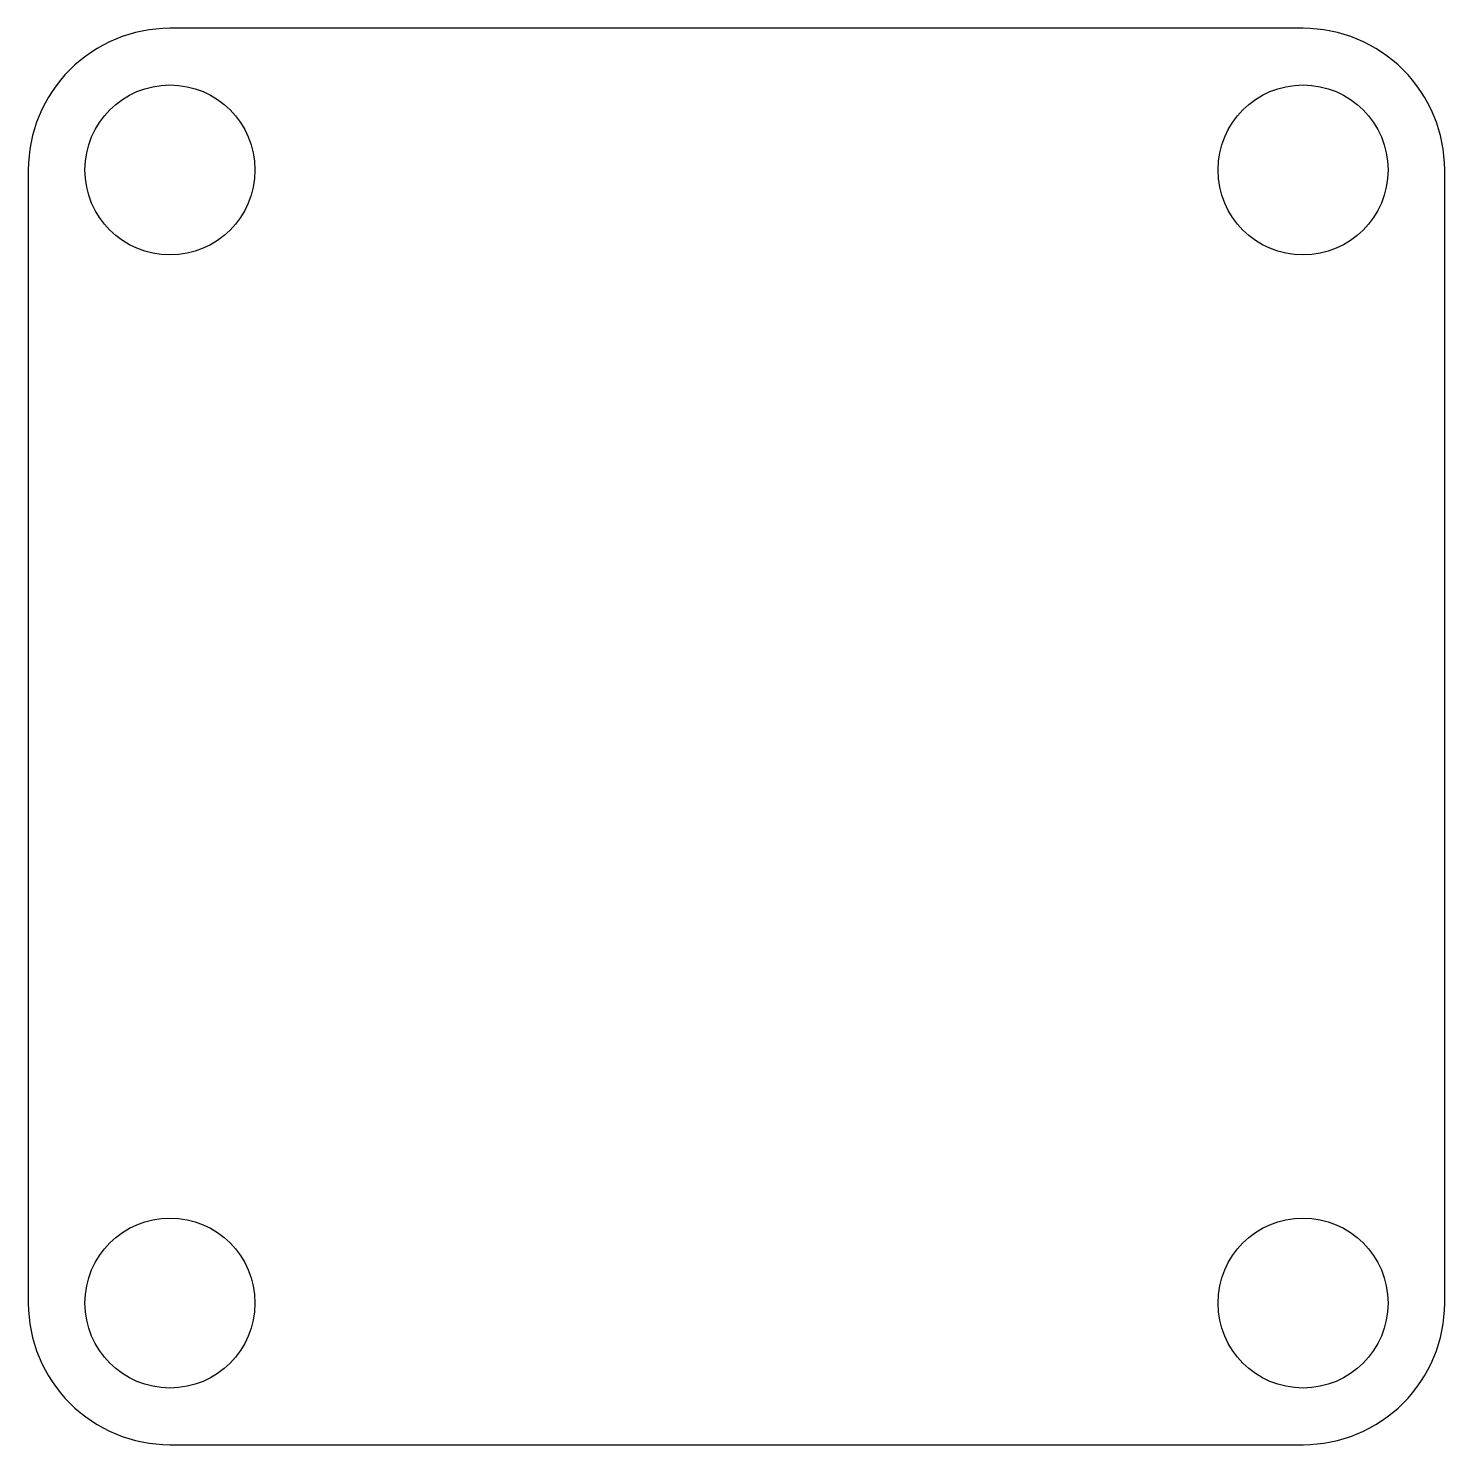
# Model space of a CAD drawing. Header units: millimetres. Extents: x -12.5 to 12.5, y -12.5 to 12.5.
import ezdxf

# ---------------------------------------------------------------- set-up
doc = ezdxf.new("R2010")
doc.units = ezdxf.units.MM

msp = doc.modelspace()

# ---------------------------------------------------------------- linework, layer by layer
msp.add_lwpolyline([(-10, 12.5, 0.414214), (-12.5, 10), (-12.5, -10, 0.414214), (-10, -12.5), (10, -12.5, 0.414214), (12.5, -10), (12.5, 10, 0.414214), (10, 12.5)], format="xyb", close=True)
for centre in [(-10, 10), (10, 10), (-10, -10), (10, -10)]:
    msp.add_circle(centre, 1.5)

doc.saveas('drawing.dxf')
